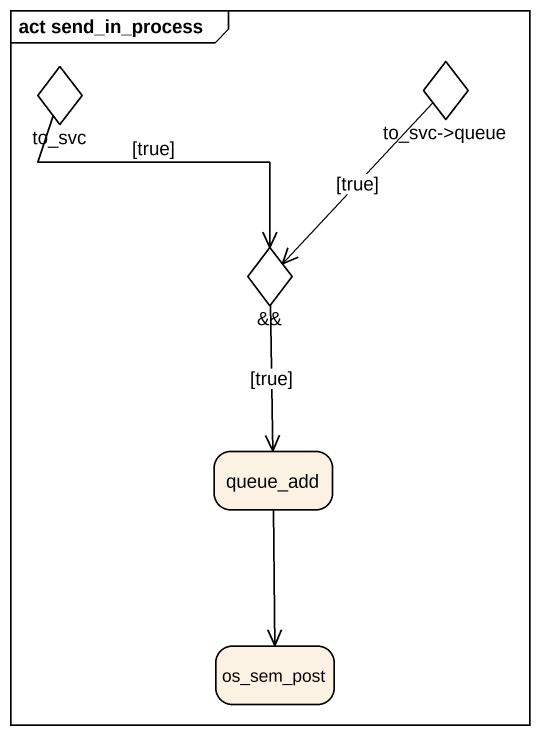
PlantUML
@startuml
mainframe act send_in_process
hide empty description
state to_svc <<choice>>
state "to_svc->queue" as to_svc_queue <<choice>>
state "&&" as choice1 <<choice>>
state queue_add
state os_sem_post
to_svc --> choice1 : [true]
to_svc_queue --> choice1 : [true]
choice1 --> queue_add : [true]
queue_add --> os_sem_post
@enduml
